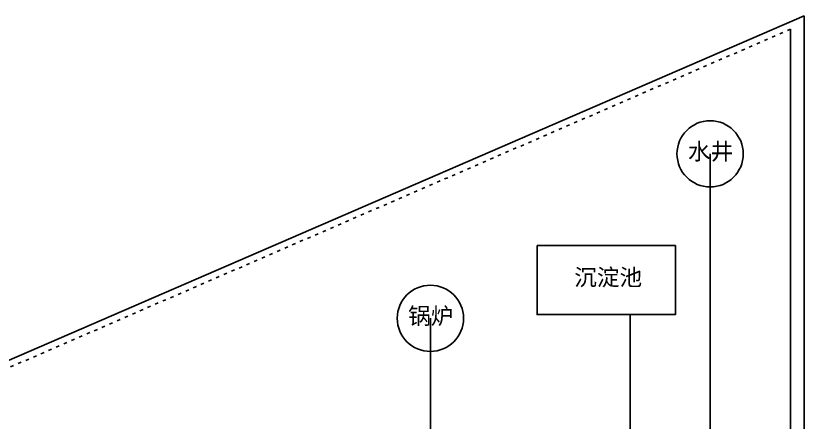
# Model space of a CAD drawing. Header units: millimetres. Extents: x 8553 to 58453, y 11523 to 43612.
# Drawn here: x 29954 to 58453, y 28912 to 43612 of the extents above; entities that cross this region are included whole.
import ezdxf

# ---------------------------------------------------------------- set-up
doc = ezdxf.new("R2010")
doc.units = ezdxf.units.MM
doc.linetypes.add('ACAD_ISO03W100', pattern=[30, 12, -18])
for name, color, linetype in [('font_blue', 142, 'Continuous'), ('tube_inputWater', 150, 'Continuous'), ('tube_steam', 141, 'Continuous'), ('tube_water', 120, 'Continuous'), ('wall', 250, 'Continuous')]:
    doc.layers.add(name, color=color, linetype=linetype)
doc.styles.get("Standard").update_dxf_attribs({"font": 'arial.ttf', "height": 150})

msp = doc.modelspace()

# ---------------------------------------------------------------- linework, layer by layer
at = {"layer": 'tube_inputWater'}
msp.add_line((55052.673, 38617.703), (55052.673, 28590.821), dxfattribs=at)
at = {"layer": 'tube_steam'}
msp.add_line((44941.375, 32669.809), (44941.375, 24209.886), dxfattribs=at)
at = {"layer": 'tube_water'}
msp.add_line((52157.241, 32802.367), (52157.241, 16989.558), dxfattribs=at)
at = {"layer": 'wall'}
for p, q in [((58453.433, 43612.012), (8553.433, 21995.413)), ((58453.433, 11522.963), (58453.433, 43612.012)), ((57953.433, 11522.963), (57953.433, 43122.963))]:
    msp.add_line(p, q, dxfattribs=at)
at = {"layer": 'wall', "linetype": 'ACAD_ISO03W100', "ltscale": 10}
msp.add_line((57953.433, 43122.963), (14319.209, 24220.688), dxfattribs=at)
at = {"layer": 'wall'}
msp.add_lwpolyline([(48800.278, 35302.367), (53800.278, 35302.367), (53800.278, 32802.367), (48800.278, 32802.367)], close=True, dxfattribs=at)
for centre in [(55052.673, 38617.703), (44941.375, 32669.809)]:
    msp.add_circle(centre, 1198.187, dxfattribs=at)

# ---------------------------------------------------------------- texts
at = {"layer": 'font_blue', "char_height": 600, "attachment_point": 1}
for s, insert in [('{\\fSimSun|b0|i0|c134|p2;水井}', (54247.874, 39004.988)), ('{\\fSimSun|b0|i0|c134|p2;沉淀池}', (50138.353, 34456.037)), ('{\\fSimSun|b0|i0|c134|p2;锅炉}', (44136.577, 33057.094))]:
    msp.add_mtext_dynamic_manual_height_columns(s, width=2734.69215, gutter_width=1500, heights=[0], dxfattribs=dict(at, insert=insert))

doc.saveas('drawing.dxf')
